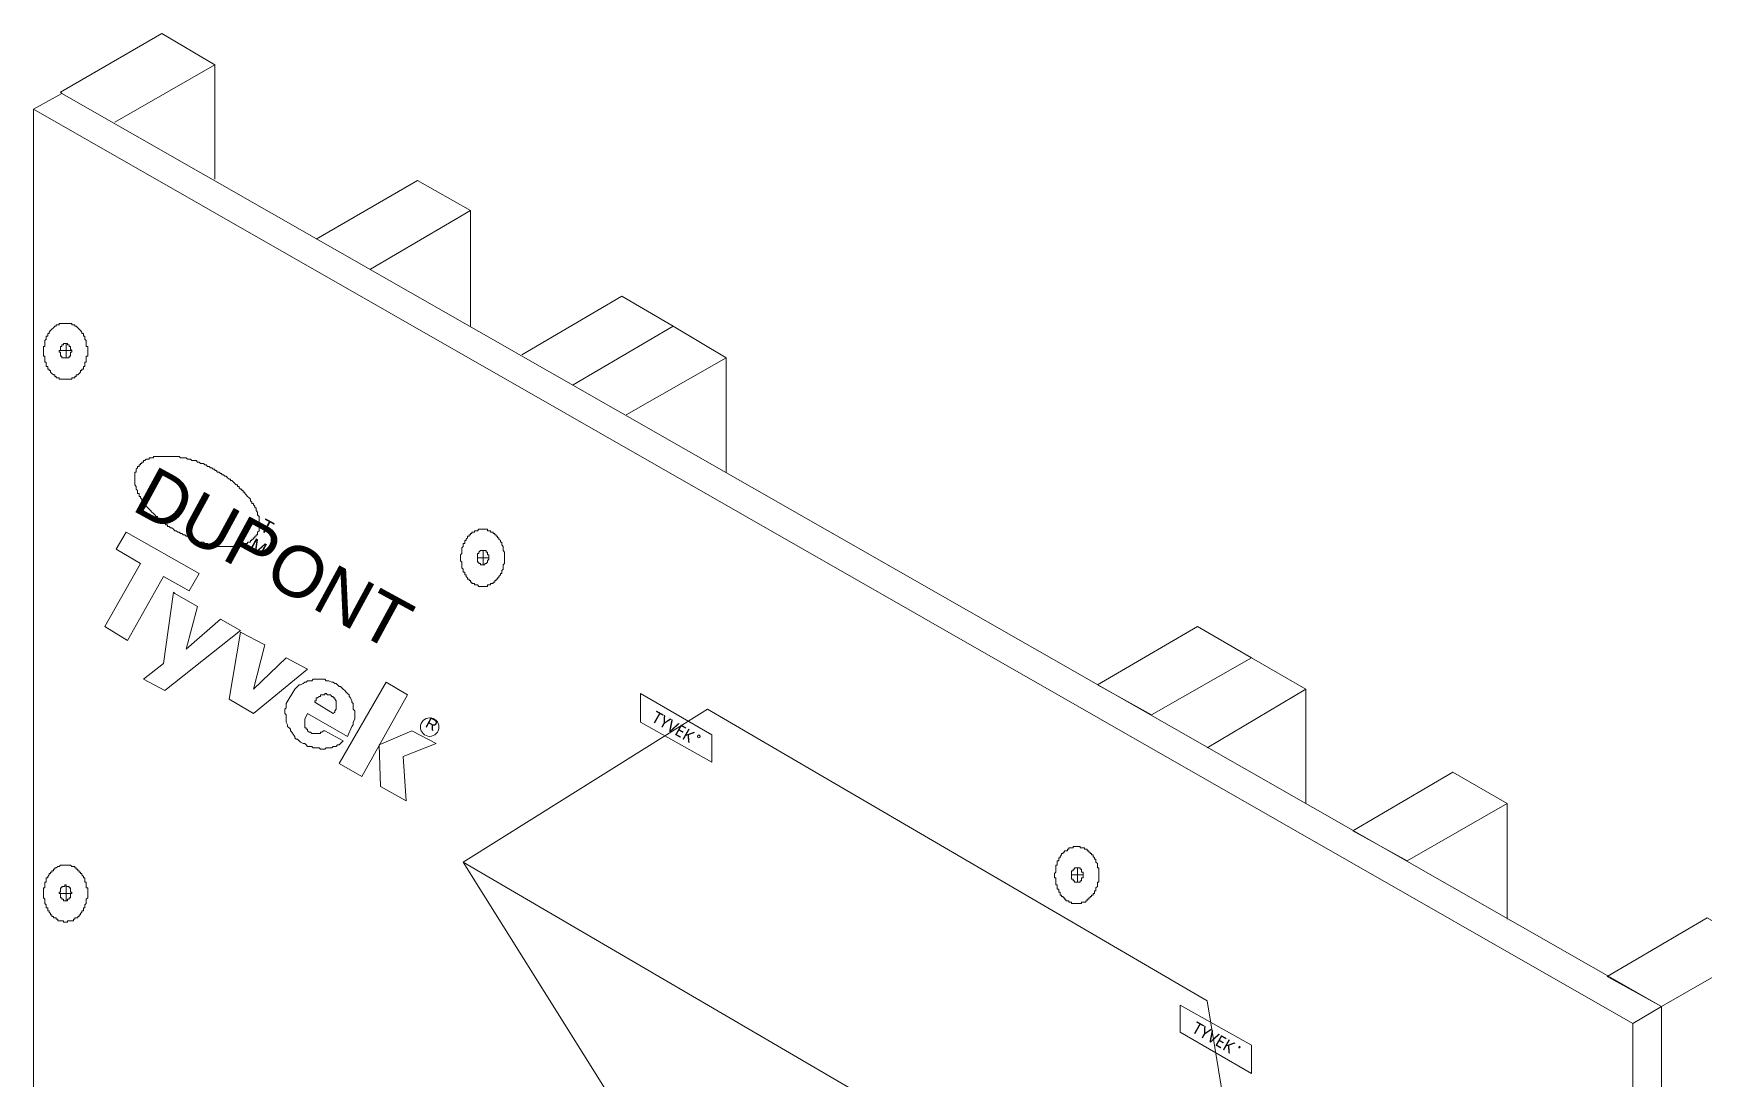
# Model space of a CAD drawing. Header units: inches. Extents: x 0 to 32.7, y -0.1 to 22.9.
# Drawn here: x 2.045 to 3.995, y 9.968 to 11.187 of the extents above; entities that cross this region are included whole.
import ezdxf

# ---------------------------------------------------------------- set-up
doc = ezdxf.new("R2010")
doc.units = ezdxf.units.IN
doc.header["$MEASUREMENT"] = 0
doc.layers.add('PDF_Geometry', color=7, linetype='Continuous', true_color=0x5d5d5d)
doc.layers.add('PDF_Text', color=7, linetype='Continuous')
doc.styles.add('PDF Arial', font='arial.ttf')
doc.styles.add('PDF Chief Blueprint', font='Chief_Blueprint.ttf')
doc.styles.add('PDF Malgun Gothic', font='malgun.ttf')

msp = doc.modelspace()

# ---------------------------------------------------------------- linework, layer by layer
at = {"layer": 'PDF_Geometry', "color": 253, "lineweight": 18, "true_color": 0xa2a2a2}
for points in [[(2.1404, 11.0836), (2.2571, 11.1503), (2.1954, 11.1869), (2.0771, 11.1186), (2.0788, 11.1169)], [(2.2571, 11.0169), (2.2571, 11.1503)], [(2.4388, 10.9119), (2.5554, 10.9803), (2.4938, 11.0153), (2.3754, 10.9469)], [(2.5554, 10.8453), (2.5554, 10.9803)], [(2.6154, 10.8119), (2.7321, 10.8803), (2.7921, 10.8453)], [(2.7371, 10.7419), (2.8538, 10.8086), (2.7921, 10.8453), (2.6754, 10.7769)], [(2.8538, 10.6753), (2.8538, 10.8086)], [(3.4671, 10.4586), (3.5304, 10.4219), (3.4154, 10.3536)], [(3.5304, 10.4219), (3.5304, 10.2886)], [(3.7654, 10.1536), (3.7654, 10.2886), (3.7021, 10.3253), (3.5854, 10.2569), (3.6488, 10.2219), (3.7654, 10.2886)], [(3.9454, 7.1053), (4.0621, 7.1719), (4.0621, 10.1186), (3.9988, 10.1553), (3.8821, 10.0869), (3.9454, 10.0519), (4.0621, 10.1186)]]:
    msp.add_lwpolyline(points, dxfattribs=at)
at = {"layer": 'PDF_Geometry', "color": 254, "lineweight": 18, "true_color": 0xe1e1e1}
for points in [[(3.9121, 7.0853), (3.9454, 7.1053), (3.9454, 10.0519), (2.0788, 11.1169), (2.0454, 11.0986)], [(3.9454, 10.0519), (3.9121, 10.0319)]]:
    msp.add_lwpolyline(points, dxfattribs=at)
at = {"layer": 'PDF_Geometry', "color": 7, "lineweight": 18}
msp.add_lwpolyline([(3.9121, 7.0853), (3.9121, 10.0319), (2.0454, 11.0986), (2.0454, 8.1653)], close=True, dxfattribs=at)
at = {"layer": 'PDF_Geometry', "lineweight": 18}
for points in [[(2.0838, 10.8486), (2.0854, 10.8486), (2.0871, 10.8486), (2.0888, 10.8486), (2.0904, 10.8486), (2.0904, 10.8469), (2.0921, 10.8469), (2.0938, 10.8469), (2.0938, 10.8453), (2.0954, 10.8453), (2.0971, 10.8436), (2.0988, 10.8419), (2.1004, 10.8403), (2.1021, 10.8386), (2.1021, 10.8369), (2.1038, 10.8369), (2.1038, 10.8353), (2.1038, 10.8336), (2.1054, 10.8336), (2.1054, 10.8319), (2.1054, 10.8303), (2.1071, 10.8286), (2.1071, 10.8269), (2.1071, 10.8253), (2.1071, 10.8236), (2.1071, 10.8219), (2.1088, 10.8219), (2.1088, 10.8203), (2.1088, 10.8186), (2.1088, 10.8169), (2.1088, 10.8153), (2.1088, 10.8136), (2.1088, 10.8119), (2.1088, 10.8103), (2.1071, 10.8103), (2.1071, 10.8086), (2.1071, 10.8069), (2.1071, 10.8053), (2.1071, 10.8036), (2.1054, 10.8036), (2.1054, 10.8019), (2.1054, 10.8003), (2.1054, 10.7986), (2.1038, 10.7986), (2.1038, 10.7969), (2.1038, 10.7953), (2.1021, 10.7953), (2.1021, 10.7936), (2.1004, 10.7936), (2.1004, 10.7919), (2.0988, 10.7903), (2.0971, 10.7886), (2.0954, 10.7886), (2.0954, 10.7869), (2.0938, 10.7869), (2.0938, 10.7853), (2.0921, 10.7853), (2.0904, 10.7853), (2.0904, 10.7836), (2.0888, 10.7836), (2.0871, 10.7836), (2.0854, 10.7836), (2.0838, 10.7836), (2.0821, 10.7836), (2.0804, 10.7836), (2.0788, 10.7836), (2.0771, 10.7836), (2.0754, 10.7836), (2.0754, 10.7853), (2.0738, 10.7853), (2.0721, 10.7853), (2.0721, 10.7869), (2.0704, 10.7869), (2.0704, 10.7886), (2.0688, 10.7886), (2.0671, 10.7903), (2.0654, 10.7919), (2.0654, 10.7936), (2.0638, 10.7936), (2.0638, 10.7953), (2.0621, 10.7953), (2.0621, 10.7969), (2.0621, 10.7986), (2.0604, 10.7986), (2.0604, 10.8003), (2.0604, 10.8019), (2.0604, 10.8036), (2.0588, 10.8036), (2.0588, 10.8053), (2.0588, 10.8069), (2.0588, 10.8086), (2.0588, 10.8103), (2.0571, 10.8103), (2.0571, 10.8119), (2.0571, 10.8136), (2.0571, 10.8153), (2.0571, 10.8169), (2.0571, 10.8186), (2.0571, 10.8203), (2.0571, 10.8219), (2.0588, 10.8219), (2.0588, 10.8236), (2.0588, 10.8253), (2.0588, 10.8269), (2.0588, 10.8286), (2.0604, 10.8303), (2.0604, 10.8319), (2.0604, 10.8336), (2.0621, 10.8336), (2.0621, 10.8353), (2.0621, 10.8369), (2.0638, 10.8369), (2.0638, 10.8386), (2.0654, 10.8403), (2.0671, 10.8419), (2.0688, 10.8436), (2.0704, 10.8453), (2.0721, 10.8453), (2.0721, 10.8469), (2.0738, 10.8469), (2.0754, 10.8469), (2.0754, 10.8486), (2.0771, 10.8486), (2.0788, 10.8486), (2.0804, 10.8486), (2.0821, 10.8486)], [(2.5704, 10.6086), (2.5721, 10.6086), (2.5738, 10.6086), (2.5754, 10.6086), (2.5754, 10.6069), (2.5771, 10.6069), (2.5788, 10.6069), (2.5788, 10.6053), (2.5804, 10.6053), (2.5821, 10.6053), (2.5821, 10.6036), (2.5838, 10.6036), (2.5838, 10.6019), (2.5854, 10.6019), (2.5854, 10.6003), (2.5871, 10.6003), (2.5871, 10.5986), (2.5888, 10.5986), (2.5888, 10.5969), (2.5904, 10.5953), (2.5904, 10.5936), (2.5921, 10.5936), (2.5921, 10.5919), (2.5921, 10.5903), (2.5938, 10.5886), (2.5938, 10.5869), (2.5938, 10.5853), (2.5938, 10.5836), (2.5954, 10.5819), (2.5954, 10.5803), (2.5954, 10.5786), (2.5954, 10.5769), (2.5954, 10.5753), (2.5954, 10.5736), (2.5954, 10.5719), (2.5954, 10.5703), (2.5954, 10.5686), (2.5938, 10.5669), (2.5938, 10.5653), (2.5938, 10.5636), (2.5938, 10.5619), (2.5921, 10.5603), (2.5921, 10.5586), (2.5921, 10.5569), (2.5904, 10.5569), (2.5904, 10.5553), (2.5888, 10.5536), (2.5888, 10.5519), (2.5871, 10.5519), (2.5871, 10.5503), (2.5854, 10.5503), (2.5854, 10.5486), (2.5838, 10.5486), (2.5838, 10.5469), (2.5821, 10.5469), (2.5821, 10.5453), (2.5804, 10.5453), (2.5788, 10.5453), (2.5788, 10.5436), (2.5771, 10.5436), (2.5754, 10.5436), (2.5754, 10.5419), (2.5738, 10.5419), (2.5721, 10.5419), (2.5704, 10.5419), (2.5688, 10.5419), (2.5671, 10.5419), (2.5654, 10.5419), (2.5638, 10.5436), (2.5621, 10.5436), (2.5604, 10.5436), (2.5604, 10.5453), (2.5588, 10.5453), (2.5571, 10.5453), (2.5571, 10.5469), (2.5554, 10.5469), (2.5554, 10.5486), (2.5538, 10.5486), (2.5538, 10.5503), (2.5521, 10.5503), (2.5521, 10.5519), (2.5504, 10.5536), (2.5504, 10.5553), (2.5488, 10.5553), (2.5488, 10.5569), (2.5488, 10.5586), (2.5471, 10.5586), (2.5471, 10.5603), (2.5471, 10.5619), (2.5454, 10.5636), (2.5454, 10.5653), (2.5454, 10.5669), (2.5454, 10.5686), (2.5454, 10.5703), (2.5438, 10.5719), (2.5438, 10.5736), (2.5438, 10.5753), (2.5438, 10.5769), (2.5438, 10.5786), (2.5454, 10.5803), (2.5454, 10.5819), (2.5454, 10.5836), (2.5454, 10.5853), (2.5454, 10.5869), (2.5471, 10.5886), (2.5471, 10.5903), (2.5471, 10.5919), (2.5488, 10.5919), (2.5488, 10.5936), (2.5488, 10.5953), (2.5504, 10.5953), (2.5504, 10.5969), (2.5521, 10.5986), (2.5521, 10.6003), (2.5538, 10.6003), (2.5538, 10.6019), (2.5554, 10.6019), (2.5554, 10.6036), (2.5571, 10.6036), (2.5571, 10.6053), (2.5588, 10.6053), (2.5604, 10.6053), (2.5604, 10.6069), (2.5621, 10.6069), (2.5638, 10.6069), (2.5654, 10.6086), (2.5671, 10.6086), (2.5688, 10.6086)], [(3.2638, 10.2386), (3.2654, 10.2386), (3.2671, 10.2386), (3.2671, 10.2369), (3.2688, 10.2369), (3.2704, 10.2369), (3.2721, 10.2369), (3.2721, 10.2353), (3.2738, 10.2353), (3.2754, 10.2353), (3.2754, 10.2336), (3.2771, 10.2336), (3.2771, 10.2319), (3.2788, 10.2319), (3.2788, 10.2303), (3.2804, 10.2303), (3.2804, 10.2286), (3.2821, 10.2286), (3.2821, 10.2269), (3.2838, 10.2253), (3.2838, 10.2236), (3.2854, 10.2236), (3.2854, 10.2219), (3.2854, 10.2203), (3.2871, 10.2186), (3.2871, 10.2169), (3.2871, 10.2153), (3.2871, 10.2136), (3.2888, 10.2136), (3.2888, 10.2119), (3.2888, 10.2103), (3.2888, 10.2086), (3.2888, 10.2069), (3.2888, 10.2053), (3.2888, 10.2036), (3.2888, 10.2019), (3.2888, 10.2003), (3.2888, 10.1986), (3.2888, 10.1969), (3.2871, 10.1969), (3.2871, 10.1953), (3.2871, 10.1936), (3.2871, 10.1919), (3.2854, 10.1903), (3.2854, 10.1886), (3.2854, 10.1869), (3.2838, 10.1869), (3.2838, 10.1853), (3.2838, 10.1836), (3.2821, 10.1836), (3.2821, 10.1819), (3.2804, 10.1819), (3.2804, 10.1803), (3.2788, 10.1803), (3.2788, 10.1786), (3.2771, 10.1786), (3.2771, 10.1769), (3.2754, 10.1769), (3.2754, 10.1753), (3.2738, 10.1753), (3.2738, 10.1736), (3.2721, 10.1736), (3.2704, 10.1736), (3.2688, 10.1736), (3.2688, 10.1719), (3.2671, 10.1719), (3.2654, 10.1719), (3.2638, 10.1719), (3.2621, 10.1719), (3.2604, 10.1719), (3.2588, 10.1719), (3.2571, 10.1719), (3.2571, 10.1736), (3.2554, 10.1736), (3.2538, 10.1736), (3.2538, 10.1753), (3.2521, 10.1753), (3.2504, 10.1753), (3.2504, 10.1769), (3.2488, 10.1769), (3.2488, 10.1786), (3.2471, 10.1786), (3.2471, 10.1803), (3.2454, 10.1803), (3.2454, 10.1819), (3.2438, 10.1819), (3.2438, 10.1836), (3.2438, 10.1853), (3.2421, 10.1853), (3.2421, 10.1869), (3.2421, 10.1886), (3.2404, 10.1886), (3.2404, 10.1903), (3.2404, 10.1919), (3.2404, 10.1936), (3.2388, 10.1936), (3.2388, 10.1953), (3.2388, 10.1969), (3.2388, 10.1986), (3.2388, 10.2003), (3.2388, 10.2019), (3.2371, 10.2019), (3.2371, 10.2036), (3.2371, 10.2053), (3.2371, 10.2069), (3.2388, 10.2086), (3.2388, 10.2103), (3.2388, 10.2119), (3.2388, 10.2136), (3.2388, 10.2153), (3.2388, 10.2169), (3.2404, 10.2169), (3.2404, 10.2186), (3.2404, 10.2203), (3.2404, 10.2219), (3.2421, 10.2219), (3.2421, 10.2236), (3.2421, 10.2253), (3.2438, 10.2253), (3.2438, 10.2269), (3.2454, 10.2286), (3.2454, 10.2303), (3.2471, 10.2303), (3.2471, 10.2319), (3.2488, 10.2319), (3.2488, 10.2336), (3.2504, 10.2336), (3.2521, 10.2336), (3.2521, 10.2353), (3.2538, 10.2353), (3.2538, 10.2369), (3.2554, 10.2369), (3.2571, 10.2369), (3.2588, 10.2369), (3.2588, 10.2386), (3.2604, 10.2386), (3.2621, 10.2386)], [(2.0838, 10.2169), (2.0854, 10.2169), (2.0871, 10.2169), (2.0888, 10.2169), (2.0904, 10.2153), (2.0921, 10.2153), (2.0938, 10.2153), (2.0938, 10.2136), (2.0954, 10.2136), (2.0954, 10.2119), (2.0971, 10.2119), (2.0971, 10.2103), (2.0988, 10.2103), (2.0988, 10.2086), (2.1004, 10.2086), (2.1004, 10.2069), (2.1021, 10.2069), (2.1021, 10.2053), (2.1038, 10.2036), (2.1038, 10.2019), (2.1054, 10.2019), (2.1054, 10.2003), (2.1054, 10.1986), (2.1054, 10.1969), (2.1071, 10.1969), (2.1071, 10.1953), (2.1071, 10.1936), (2.1071, 10.1919), (2.1071, 10.1903), (2.1088, 10.1903), (2.1088, 10.1886), (2.1088, 10.1869), (2.1088, 10.1853), (2.1088, 10.1836), (2.1088, 10.1819), (2.1088, 10.1803), (2.1088, 10.1786), (2.1071, 10.1769), (2.1071, 10.1753), (2.1071, 10.1736), (2.1071, 10.1719), (2.1054, 10.1703), (2.1054, 10.1686), (2.1054, 10.1669), (2.1038, 10.1669), (2.1038, 10.1653), (2.1038, 10.1636), (2.1021, 10.1636), (2.1021, 10.1619), (2.1004, 10.1603), (2.1004, 10.1586), (2.0988, 10.1586), (2.0988, 10.1569), (2.0971, 10.1569), (2.0971, 10.1553), (2.0954, 10.1553), (2.0938, 10.1553), (2.0938, 10.1536), (2.0921, 10.1536), (2.0921, 10.1519), (2.0904, 10.1519), (2.0888, 10.1519), (2.0871, 10.1519), (2.0854, 10.1519), (2.0854, 10.1503), (2.0838, 10.1503), (2.0821, 10.1503), (2.0804, 10.1503), (2.0804, 10.1519), (2.0788, 10.1519), (2.0771, 10.1519), (2.0754, 10.1519), (2.0738, 10.1519), (2.0738, 10.1536), (2.0721, 10.1536), (2.0721, 10.1553), (2.0704, 10.1553), (2.0688, 10.1553), (2.0688, 10.1569), (2.0671, 10.1569), (2.0671, 10.1586), (2.0654, 10.1586), (2.0654, 10.1603), (2.0638, 10.1619), (2.0638, 10.1636), (2.0621, 10.1636), (2.0621, 10.1653), (2.0621, 10.1669), (2.0604, 10.1669), (2.0604, 10.1686), (2.0604, 10.1703), (2.0588, 10.1719), (2.0588, 10.1736), (2.0588, 10.1753), (2.0588, 10.1769), (2.0571, 10.1786), (2.0571, 10.1803), (2.0571, 10.1819), (2.0571, 10.1836), (2.0571, 10.1853), (2.0571, 10.1869), (2.0571, 10.1886), (2.0571, 10.1903), (2.0588, 10.1903), (2.0588, 10.1919), (2.0588, 10.1936), (2.0588, 10.1953), (2.0588, 10.1969), (2.0604, 10.1969), (2.0604, 10.1986), (2.0604, 10.2003), (2.0604, 10.2019), (2.0621, 10.2019), (2.0621, 10.2036), (2.0638, 10.2053), (2.0638, 10.2069), (2.0654, 10.2069), (2.0654, 10.2086), (2.0671, 10.2086), (2.0671, 10.2103), (2.0688, 10.2103), (2.0688, 10.2119), (2.0704, 10.2119), (2.0704, 10.2136), (2.0721, 10.2136), (2.0738, 10.2153), (2.0754, 10.2153), (2.0771, 10.2169), (2.0788, 10.2169), (2.0804, 10.2169), (2.0821, 10.2169)]]:
    msp.add_lwpolyline(points, close=True, dxfattribs=at)
at = {"layer": 'PDF_Geometry', "color": 251, "lineweight": 18, "true_color": 0x686868}
for points in [[(2.0838, 10.8253), (2.0854, 10.8253), (2.0854, 10.8236), (2.0871, 10.8236), (2.0871, 10.8219), (2.0888, 10.8219), (2.0888, 10.8203), (2.0888, 10.8186), (2.0904, 10.8169), (2.0904, 10.8153), (2.0888, 10.8153), (2.0888, 10.8136), (2.0888, 10.8119), (2.0888, 10.8103), (2.0871, 10.8103), (2.0871, 10.8086), (2.0854, 10.8086), (2.0838, 10.8086), (2.0821, 10.8086), (2.0804, 10.8086), (2.0788, 10.8086), (2.0788, 10.8103), (2.0771, 10.8103), (2.0771, 10.8119), (2.0771, 10.8136), (2.0771, 10.8153), (2.0754, 10.8153), (2.0754, 10.8169), (2.0771, 10.8169), (2.0771, 10.8186), (2.0771, 10.8203), (2.0771, 10.8219), (2.0788, 10.8219), (2.0788, 10.8236), (2.0804, 10.8236), (2.0804, 10.8253), (2.0821, 10.8253)], [(2.3071, 10.6036), (2.3071, 10.6019), (2.3054, 10.6019), (2.3054, 10.6003), (2.3038, 10.6003), (2.3038, 10.5986), (2.3021, 10.5986), (2.3021, 10.5969), (2.3004, 10.5969), (2.3004, 10.5953), (2.2988, 10.5953), (2.2988, 10.5936), (2.2971, 10.5936), (2.2954, 10.5936), (2.2954, 10.5919), (2.2938, 10.5919), (2.2921, 10.5919), (2.2904, 10.5903), (2.2888, 10.5903), (2.2871, 10.5903), (2.2854, 10.5903), (2.2854, 10.5886), (2.2838, 10.5886), (2.2821, 10.5886), (2.2804, 10.5886), (2.2788, 10.5886), (2.2771, 10.5886), (2.2754, 10.5886), (2.2738, 10.5886), (2.2721, 10.5886), (2.2704, 10.5886), (2.2688, 10.5886), (2.2671, 10.5886), (2.2654, 10.5886), (2.2638, 10.5886), (2.2621, 10.5886), (2.2604, 10.5886), (2.2588, 10.5886), (2.2571, 10.5903), (2.2554, 10.5903), (2.2538, 10.5903), (2.2521, 10.5903), (2.2504, 10.5903), (2.2488, 10.5919), (2.2471, 10.5919), (2.2454, 10.5919), (2.2438, 10.5936), (2.2421, 10.5936), (2.2404, 10.5936), (2.2388, 10.5936), (2.2371, 10.5953), (2.2354, 10.5953), (2.2338, 10.5969), (2.2321, 10.5969), (2.2304, 10.5969), (2.2288, 10.5986), (2.2271, 10.5986), (2.2254, 10.6003), (2.2238, 10.6003), (2.2221, 10.6019), (2.2204, 10.6019), (2.2188, 10.6036), (2.2171, 10.6036), (2.2154, 10.6053), (2.2138, 10.6053), (2.2121, 10.6069), (2.2104, 10.6069), (2.2088, 10.6086), (2.2071, 10.6103), (2.2054, 10.6103), (2.2038, 10.6119), (2.2021, 10.6119), (2.2021, 10.6136), (2.2004, 10.6136), (2.1988, 10.6153), (2.1971, 10.6169), (2.1954, 10.6186), (2.1938, 10.6186), (2.1938, 10.6203), (2.1921, 10.6203), (2.1904, 10.6219), (2.1904, 10.6236), (2.1888, 10.6236), (2.1871, 10.6253), (2.1854, 10.6269), (2.1838, 10.6286), (2.1821, 10.6303), (2.1804, 10.6319), (2.1788, 10.6336), (2.1771, 10.6353), (2.1771, 10.6369), (2.1754, 10.6369), (2.1754, 10.6386), (2.1738, 10.6403), (2.1721, 10.6419), (2.1721, 10.6436), (2.1704, 10.6453), (2.1704, 10.6469), (2.1688, 10.6469), (2.1688, 10.6486), (2.1688, 10.6503), (2.1671, 10.6503), (2.1671, 10.6519), (2.1671, 10.6536), (2.1654, 10.6553), (2.1654, 10.6569), (2.1654, 10.6586), (2.1638, 10.6603), (2.1638, 10.6619), (2.1638, 10.6636), (2.1638, 10.6653), (2.1638, 10.6669), (2.1638, 10.6686), (2.1638, 10.6703), (2.1638, 10.6719), (2.1638, 10.6736), (2.1638, 10.6753), (2.1654, 10.6753), (2.1654, 10.6769), (2.1654, 10.6786), (2.1671, 10.6803), (2.1671, 10.6819), (2.1688, 10.6819), (2.1688, 10.6836), (2.1704, 10.6836), (2.1704, 10.6853), (2.1721, 10.6853), (2.1721, 10.6869), (2.1738, 10.6869), (2.1738, 10.6886), (2.1754, 10.6886), (2.1771, 10.6903), (2.1788, 10.6903), (2.1804, 10.6903), (2.1804, 10.6919), (2.1821, 10.6919), (2.1838, 10.6919), (2.1854, 10.6919), (2.1854, 10.6936), (2.1871, 10.6936), (2.1888, 10.6936), (2.1904, 10.6936), (2.1921, 10.6936), (2.1938, 10.6936), (2.1954, 10.6936), (2.1971, 10.6936), (2.1988, 10.6936), (2.2004, 10.6936), (2.2021, 10.6936), (2.2038, 10.6936), (2.2054, 10.6936), (2.2071, 10.6936), (2.2088, 10.6936), (2.2104, 10.6936), (2.2121, 10.6936), (2.2138, 10.6936), (2.2154, 10.6936), (2.2171, 10.6919), (2.2188, 10.6919), (2.2204, 10.6919), (2.2221, 10.6919), (2.2238, 10.6919), (2.2254, 10.6903), (2.2271, 10.6903), (2.2288, 10.6903), (2.2304, 10.6886), (2.2321, 10.6886), (2.2338, 10.6886), (2.2354, 10.6886), (2.2371, 10.6869), (2.2388, 10.6869), (2.2404, 10.6853), (2.2421, 10.6853), (2.2438, 10.6853), (2.2454, 10.6836), (2.2471, 10.6836), (2.2488, 10.6819), (2.2504, 10.6819), (2.2521, 10.6803), (2.2538, 10.6803), (2.2554, 10.6786), (2.2571, 10.6786), (2.2571, 10.6769), (2.2588, 10.6769), (2.2604, 10.6753), (2.2621, 10.6753), (2.2638, 10.6736), (2.2654, 10.6736), (2.2654, 10.6719), (2.2671, 10.6719), (2.2688, 10.6703), (2.2704, 10.6703), (2.2721, 10.6686), (2.2738, 10.6669), (2.2754, 10.6669), (2.2754, 10.6653), (2.2771, 10.6653), (2.2788, 10.6636), (2.2804, 10.6619), (2.2821, 10.6603), (2.2838, 10.6603), (2.2838, 10.6586), (2.2854, 10.6586), (2.2854, 10.6569), (2.2871, 10.6553), (2.2888, 10.6553), (2.2888, 10.6536), (2.2904, 10.6536), (2.2904, 10.6519), (2.2921, 10.6519), (2.2921, 10.6503), (2.2938, 10.6486), (2.2954, 10.6469), (2.2971, 10.6453), (2.2988, 10.6436), (2.2988, 10.6419), (2.3004, 10.6403), (2.3004, 10.6386), (2.3021, 10.6386), (2.3021, 10.6369), (2.3038, 10.6353), (2.3038, 10.6336), (2.3054, 10.6336), (2.3054, 10.6319), (2.3054, 10.6303), (2.3071, 10.6286), (2.3071, 10.6269), (2.3071, 10.6253), (2.3088, 10.6236), (2.3088, 10.6219), (2.3088, 10.6203), (2.3088, 10.6186), (2.3088, 10.6169), (2.3088, 10.6153), (2.3088, 10.6136), (2.3088, 10.6119), (2.3088, 10.6103), (2.3088, 10.6086), (2.3088, 10.6069), (2.3071, 10.6053)], [(2.2388, 10.5569), (2.2271, 10.5369), (2.1971, 10.5536), (2.1554, 10.4786), (2.1288, 10.4953), (2.1704, 10.5686), (2.1421, 10.5853), (2.1538, 10.6053)], [(2.5704, 10.5836), (2.5721, 10.5836), (2.5738, 10.5836), (2.5738, 10.5819), (2.5754, 10.5819), (2.5754, 10.5803), (2.5754, 10.5786), (2.5771, 10.5786), (2.5771, 10.5769), (2.5771, 10.5753), (2.5771, 10.5736), (2.5754, 10.5719), (2.5754, 10.5703), (2.5738, 10.5686), (2.5721, 10.5686), (2.5721, 10.5669), (2.5704, 10.5669), (2.5688, 10.5669), (2.5671, 10.5669), (2.5671, 10.5686), (2.5654, 10.5686), (2.5654, 10.5703), (2.5638, 10.5703), (2.5638, 10.5719), (2.5638, 10.5736), (2.5638, 10.5753), (2.5638, 10.5769), (2.5638, 10.5786), (2.5638, 10.5803), (2.5654, 10.5803), (2.5654, 10.5819), (2.5671, 10.5836), (2.5688, 10.5836)], [(2.2104, 10.5336), (2.2371, 10.5186), (2.2238, 10.4686), (2.2638, 10.5036), (2.2871, 10.4903), (2.1988, 10.4203), (2.1738, 10.4336), (2.1971, 10.4519), (2.2088, 10.5353)], [(2.3154, 10.4736), (2.3021, 10.4219), (2.3404, 10.4586), (2.3654, 10.4453), (2.3021, 10.3936), (2.2738, 10.4103), (2.2871, 10.4886)], [(2.4054, 10.4236), (2.4038, 10.4253), (2.4021, 10.4253), (2.4004, 10.4269), (2.3988, 10.4286), (2.3971, 10.4286), (2.3954, 10.4303), (2.3938, 10.4303), (2.3904, 10.4319), (2.3888, 10.4319), (2.3871, 10.4319), (2.3854, 10.4336), (2.3821, 10.4336), (2.3804, 10.4336), (2.3788, 10.4336), (2.3771, 10.4336), (2.3738, 10.4336), (2.3721, 10.4336), (2.3704, 10.4319), (2.3671, 10.4319), (2.3654, 10.4319), (2.3638, 10.4303), (2.3621, 10.4303), (2.3604, 10.4286), (2.3571, 10.4269), (2.3554, 10.4269), (2.3538, 10.4253), (2.3521, 10.4236), (2.3504, 10.4219), (2.3404, 10.4053), (2.3404, 10.4036), (2.3404, 10.4003), (2.3388, 10.3986), (2.3388, 10.3969), (2.3388, 10.3936), (2.3404, 10.3919), (2.3404, 10.3903), (2.3404, 10.3869), (2.3404, 10.3853), (2.3404, 10.3836), (2.3421, 10.3803), (2.3421, 10.3786), (2.3438, 10.3769), (2.3454, 10.3753), (2.3454, 10.3736), (2.3471, 10.3719), (2.3488, 10.3686), (2.3504, 10.3669), (2.3504, 10.3653), (2.3521, 10.3636), (2.3538, 10.3636), (2.3554, 10.3619), (2.3571, 10.3603), (2.3604, 10.3586), (2.3621, 10.3586), (2.3638, 10.3569), (2.3654, 10.3553), (2.3671, 10.3553), (2.3704, 10.3553), (2.3721, 10.3536), (2.3738, 10.3536), (2.3771, 10.3536), (2.3788, 10.3536), (2.3804, 10.3519), (2.3838, 10.3519), (2.3854, 10.3519), (2.3871, 10.3536), (2.3888, 10.3536), (2.3921, 10.3536), (2.3938, 10.3536), (2.3954, 10.3553), (2.3988, 10.3553), (2.4004, 10.3569), (2.4021, 10.3569), (2.4038, 10.3586), (2.4054, 10.3603), (2.4071, 10.3619), (2.3854, 10.3736), (2.3838, 10.3736), (2.3821, 10.3719), (2.3804, 10.3719), (2.3804, 10.3703), (2.3788, 10.3703), (2.3771, 10.3703), (2.3754, 10.3703), (2.3738, 10.3703), (2.3721, 10.3703), (2.3704, 10.3703), (2.3688, 10.3719), (2.3671, 10.3719), (2.3654, 10.3736), (2.3654, 10.3753), (2.3638, 10.3753), (2.3638, 10.3769), (2.3621, 10.3769), (2.3621, 10.3786), (2.3621, 10.3803), (2.3621, 10.3819), (2.3621, 10.3836), (2.3621, 10.3853), (2.3621, 10.3869), (2.3654, 10.3936), (2.4121, 10.3669), (2.4171, 10.3786), (2.4188, 10.3803), (2.4188, 10.3819), (2.4188, 10.3836), (2.4204, 10.3869), (2.4204, 10.3886), (2.4204, 10.3903), (2.4204, 10.3919), (2.4204, 10.3953), (2.4204, 10.3969), (2.4188, 10.3986), (2.4188, 10.4019), (2.4188, 10.4036), (2.4188, 10.4053), (2.4171, 10.4069), (2.4171, 10.4086), (2.4154, 10.4119), (2.4138, 10.4136), (2.4138, 10.4153), (2.4121, 10.4169), (2.4104, 10.4186), (2.4088, 10.4203), (2.4071, 10.4219)], [(2.4821, 10.4153), (2.4288, 10.3203), (2.4021, 10.3353), (2.4571, 10.4303)], [(2.3738, 10.4069), (2.3954, 10.3936), (2.3971, 10.3953), (2.3971, 10.3969), (2.3988, 10.3986), (2.3988, 10.4003), (2.3988, 10.4019), (2.3988, 10.4036), (2.3988, 10.4053), (2.3988, 10.4069), (2.3988, 10.4086), (2.3971, 10.4103), (2.3971, 10.4119), (2.3954, 10.4119), (2.3954, 10.4136), (2.3938, 10.4136), (2.3921, 10.4153), (2.3904, 10.4153), (2.3888, 10.4153), (2.3871, 10.4169), (2.3854, 10.4169), (2.3854, 10.4153), (2.3838, 10.4153), (2.3821, 10.4153), (2.3804, 10.4153), (2.3804, 10.4136), (2.3788, 10.4136), (2.3771, 10.4119), (2.3754, 10.4119), (2.3754, 10.4103), (2.3754, 10.4086), (2.3738, 10.4086)], [(2.4871, 10.3736), (2.5154, 10.3586), (2.4771, 10.3436), (2.4804, 10.2919), (2.4504, 10.3086), (2.4488, 10.3569)], [(3.2638, 10.2136), (3.2654, 10.2136), (3.2671, 10.2136), (3.2671, 10.2119), (3.2688, 10.2119), (3.2688, 10.2103), (3.2688, 10.2086), (3.2704, 10.2086), (3.2704, 10.2069), (3.2704, 10.2053), (3.2704, 10.2036), (3.2704, 10.2019), (3.2688, 10.2019), (3.2688, 10.2003), (3.2688, 10.1986), (3.2671, 10.1986), (3.2671, 10.1969), (3.2654, 10.1969), (3.2638, 10.1969), (3.2621, 10.1969), (3.2604, 10.1969), (3.2604, 10.1986), (3.2588, 10.1986), (3.2588, 10.2003), (3.2571, 10.2003), (3.2571, 10.2019), (3.2571, 10.2036), (3.2571, 10.2053), (3.2571, 10.2069), (3.2571, 10.2086), (3.2571, 10.2103), (3.2588, 10.2103), (3.2588, 10.2119), (3.2604, 10.2119), (3.2604, 10.2136), (3.2621, 10.2136)], [(2.0838, 10.1936), (2.0838, 10.1919), (2.0854, 10.1919), (2.0871, 10.1919), (2.0871, 10.1903), (2.0888, 10.1903), (2.0888, 10.1886), (2.0888, 10.1869), (2.0888, 10.1853), (2.0904, 10.1853), (2.0904, 10.1836), (2.0888, 10.1836), (2.0888, 10.1819), (2.0888, 10.1803), (2.0888, 10.1786), (2.0871, 10.1786), (2.0871, 10.1769), (2.0854, 10.1769), (2.0854, 10.1753), (2.0838, 10.1753), (2.0821, 10.1753), (2.0804, 10.1753), (2.0804, 10.1769), (2.0788, 10.1769), (2.0788, 10.1786), (2.0771, 10.1786), (2.0771, 10.1803), (2.0771, 10.1819), (2.0771, 10.1836), (2.0754, 10.1836), (2.0754, 10.1853), (2.0771, 10.1853), (2.0771, 10.1869), (2.0771, 10.1886), (2.0771, 10.1903), (2.0788, 10.1903), (2.0788, 10.1919), (2.0804, 10.1919), (2.0821, 10.1919), (2.0821, 10.1936)]]:
    msp.add_lwpolyline(points, close=True, dxfattribs=at)
for points in [[(2.0838, 10.8253), (2.0838, 10.8086)], [(2.0754, 10.8169), (2.0904, 10.8169)], [(2.5638, 10.5753), (2.5771, 10.5753)], [(2.5704, 10.5836), (2.5704, 10.5669)], [(3.2571, 10.2053), (3.2704, 10.2053)], [(3.2638, 10.2136), (3.2638, 10.1969)], [(2.0754, 10.1836), (2.0904, 10.1836)], [(2.0838, 10.1936), (2.0838, 10.1753)]]:
    msp.add_lwpolyline(points, dxfattribs=at)
at = {"layer": 'PDF_Geometry', "color": 253, "lineweight": 18, "true_color": 0xa2a2a2}
msp.add_lwpolyline([(3.4671, 10.4586), (3.3504, 10.3919), (3.2871, 10.4269), (3.4038, 10.4953)], close=True, dxfattribs=at)
at = {"layer": 'PDF_Geometry', "color": 254, "lineweight": 18, "true_color": 0xe1e1e1}
for points in [[(2.8371, 10.3369), (2.7538, 10.3836), (2.7538, 10.4169), (2.8371, 10.3686)], [(3.4671, 9.9736), (3.3838, 10.0219), (3.3838, 10.0536), (3.4671, 10.0069)]]:
    msp.add_lwpolyline(points, close=True, dxfattribs=at)
at = {"layer": 'PDF_Geometry', "color": 7, "lineweight": 18}
for points in [[(3.4771, 9.6819), (3.4154, 10.0586), (2.8321, 10.3986), (2.5471, 10.2203), (3.4771, 9.6769), (3.2854, 9.6253), (3.2854, 8.4353)], [(2.7121, 9.9569), (2.5471, 10.2203)]]:
    msp.add_lwpolyline(points, dxfattribs=at)
at = {"layer": 'PDF_Geometry', "color": 251, "lineweight": 18, "true_color": 0x686868}
for centre, radius in [((2.5079, 10.3778), 0.0108), ((2.8221, 10.3669), 0.00167), ((3.4529, 10.0044), 0.000831)]:
    msp.add_circle(centre, radius, dxfattribs=at)

# ---------------------------------------------------------------- texts
at = {"layer": 'PDF_Text', "color": 251, "true_color": 0x686868, "attachment_point": 7}
for s, insert, char_height, rotation, style in [('DUPONT', (2.158, 10.631), 0.05918, 331.478, 'PDF Arial'), ('T', (2.3085, 10.6078), 0.0156, 331.478, 'PDF Arial'), ('M', (2.2962, 10.5851), 0.0156, 331.478, 'PDF Arial'), ('TYVEK', (2.7657, 10.385), 0.01387, 330.4041, 'PDF Malgun Gothic'), ('R', (2.5018, 10.3786), 0.0129, 331.478, 'PDF Chief Blueprint'), ('R', (2.8213, 10.3673), 0.00156, 330.4041, 'PDF Chief Blueprint'), ('TYVEK', (3.3963, 10.0227), 0.01387, 330.4041, 'PDF Malgun Gothic'), ('R', (3.4519, 10.005), 0.00156, 330.4041, 'PDF Chief Blueprint')]:
    msp.add_mtext(s, dxfattribs=dict(at, insert=insert, char_height=char_height, rotation=rotation, style=style))

doc.saveas('drawing.dxf')
